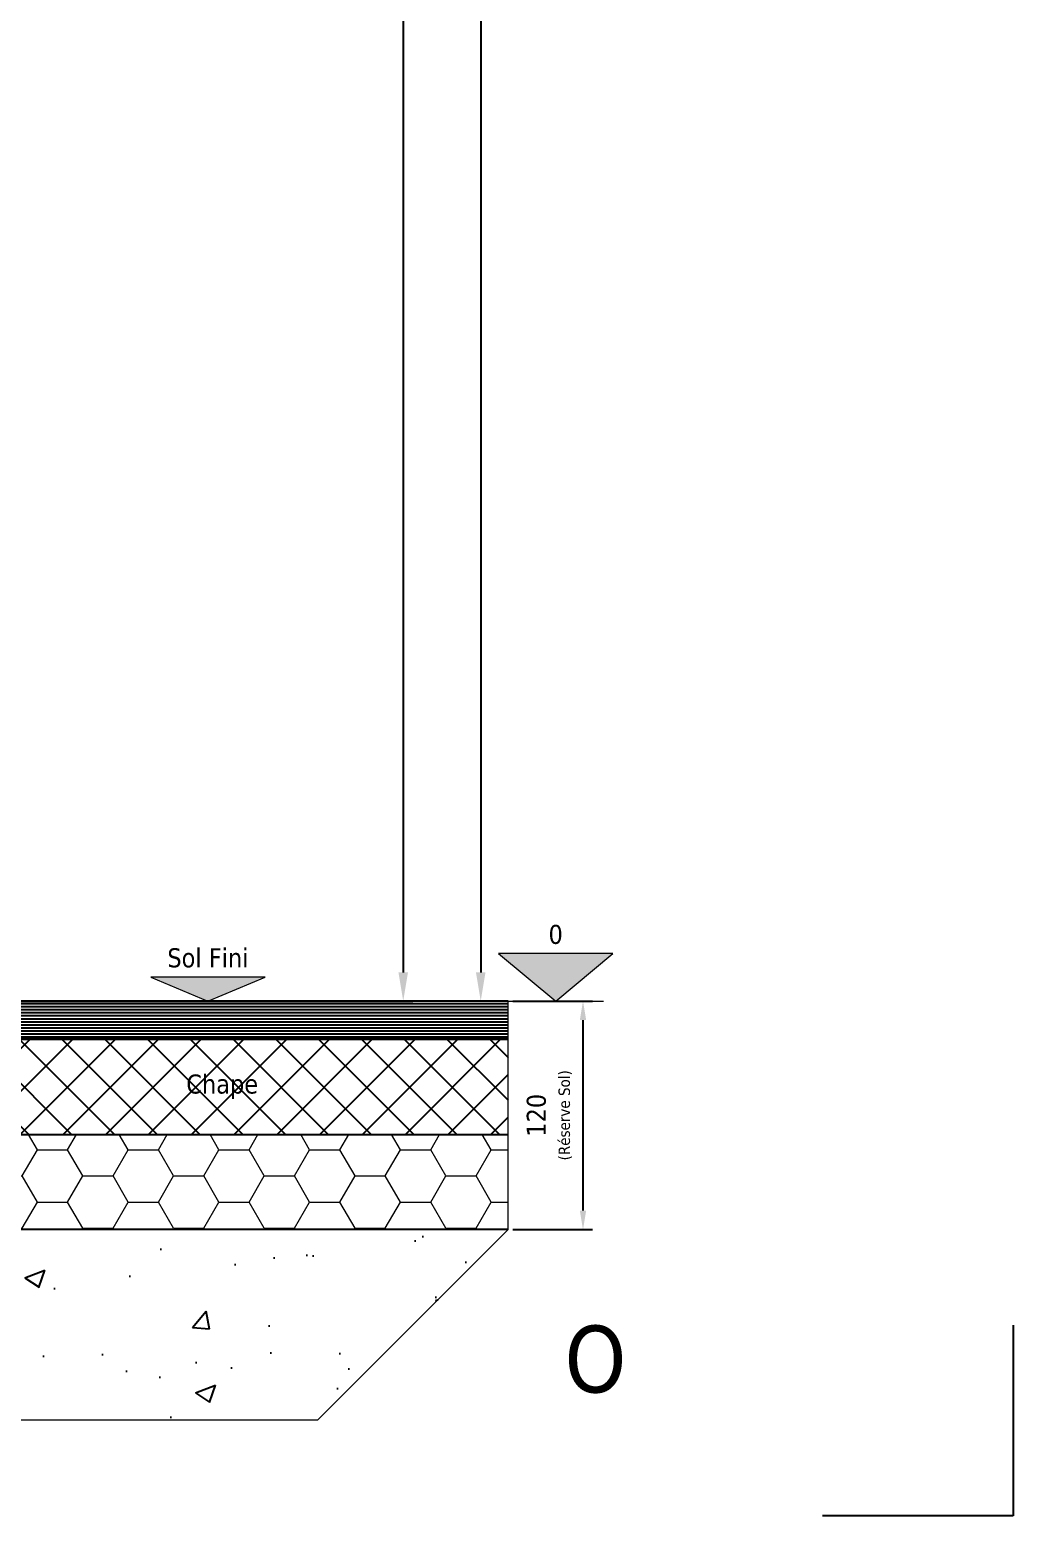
# Model space of a CAD drawing. Header units: millimetres. Extents: x -20000 to 230000, y -17405 to 25402.
# Drawn here: x 145167 to 145683, y -5181 to -4396 of the extents above; entities that cross this region are included whole.
import ezdxf
from ezdxf.enums import TextEntityAlignment as Align

# ---------------------------------------------------------------- set-up
doc = ezdxf.new("R2010")
doc.units = ezdxf.units.MM
doc.header["$PDMODE"] = 35
doc.header["$PDSIZE"] = 0.5
doc.linetypes.add('POINTILLE', pattern=[6.35, 0, -6.35])
doc.layers.get('0').update_dxf_attribs({"lineweight": 13})
doc.layers.get('Defpoints').update_dxf_attribs({"true_color": 0xc2a584})
for name, color, linetype, lineweight in [('0 - 1 (validé)', 3, 'Continuous', 13), ('1 - BETON', 251, 'Continuous', 25), ('1 - Béton', 251, 'Continuous', 25), ('1 - Cotation', 32, 'Continuous', 13), ('1 - Isolant', 132, 'Continuous', 13), ('1 - Texte', 7, 'Continuous', 13), ('Texte', 7, 'Continuous', 13)]:
    doc.layers.add(name, color=color, linetype=linetype, lineweight=lineweight)
for name, color, linetype, lineweight, plot in [('0 - Invisible', 43, 'Continuous', 0, False), ('Intouchable', 252, 'Continuous', 13, False), ('Non visible', 163, 'Continuous', 25, False)]:
    doc.layers.add(name, color=color, linetype=linetype, lineweight=lineweight, plot=plot)
doc.styles.get("Standard").update_dxf_attribs({"font": 'ARIALUNI.TTF'})
doc.styles.add('Texte Poralu', font='tahomabd.ttf')
doc.dimstyles.new('100 - 1000', dxfattribs={"dimtxt": 15, "dimasz": 15, "dimexe": 5, "dimexo": 2.5, "dimgap": 8, "dimtad": 1, "dimdec": 1, "dimtxsty": 'Texte Poralu', "dimcen": 10, "dimazin": 0, "dimtfac": 1, "dimtdec": 1, "dimtmove": 0, "dimatfit": 3, "dimfxl": 1, "dimarcsym": 0})
doc.dimstyles.new('30 - 1000', dxfattribs={"dimtxt": 10, "dimasz": 10, "dimexe": 5, "dimexo": 2.5, "dimgap": 5, "dimtad": 1, "dimdec": 1, "dimtxsty": 'Texte Poralu', "dimcen": 5, "dimazin": 0, "dimtfac": 1, "dimtdec": 1, "dimtmove": 0, "dimatfit": 3, "dimfxl": 1, "dimarcsym": 0})

# ---------------------------------------------------------------- blocks, each defined once
blk = doc.blocks.new('Cadre Coupe_Elev')
at = {"color": 7}
blk.add_attdef('REPERE_1', text='', height=300, dxfattribs=at).set_placement((1000, 9000), align=Align.MIDDLE_CENTER)
at = {"layer": '1 - Texte', "color": 7}
for tag, p in [('DEFINITION1', (5000, 1200)), ('DEFINITION2', (5000, 800))]:
    blk.add_attdef(tag, text='', height=250, dxfattribs=at).set_placement(p, align=Align.MIDDLE_CENTER)
at = {"layer": 'Non visible', "style": 'Texte Poralu'}
for p in [(5447.11721373623, 4905.799125232807), (5447.11721373623, 4605.799125232807)]:
    blk.add_attdef('REPERE_2', text='', height=35, dxfattribs=at).set_placement(p, align=Align.MIDDLE_LEFT)
blk = doc.blocks.new('Cadre centrage dessin')
at = {"layer": 'Defpoints'}
for p, q in [((682.4999999999999, -806.5000000000127), (682.5, -906.4999999999945)), ((682.5000000000582, -906.5000000000127), (582.5000000000582, -906.5000000000127))]:
    blk.add_line(p, q, dxfattribs=at)
at = {"layer": 'Defpoints', "linetype": 'POINTILLE', "ltscale": 2}
for p, q in [((682.5, -906.4999999999945), (682.5, -906.5000000000455)), ((682.5, -906.5000000000455), (682.5000000000582, -906.5000000000127))]:
    blk.add_line(p, q, dxfattribs=at)
blk = doc.blocks.new('*U438')
at = {"layer": '1 - Béton'}
h = blk.add_hatch(dxfattribs=at)
h.set_pattern_fill('ANSI31', color=256, scale=0.5, angle=135)
h.set_pattern_definition([(180, (199.9999999999554, 19.99999999999773), (-3.33066907387547e-16, -1.5875), [])])
h.paths.add_polyline_path([(0, 100), (299.9999999999554, 99.99999999999545), (299.9999999999554, 119.9999999999955), (0, 120)])
h = blk.add_hatch(dxfattribs=at)
h.set_pattern_fill('ANSI37', color=256, scale=5)
h.set_pattern_definition([(45, (199.9999999999554, 9.999999999997726), (-11.22532015133644, 11.22532015133644), []), (135, (199.9999999999554, 9.999999999997726), (-11.22532015133644, -11.22532015133644), [])])
h.paths.add_polyline_path([(0, 50), (299.9999999999554, 49.99999999999545), (299.9999999999554, 99.99999999999545), (0, 100)])
h.paths.add_polyline_path([(125.9083277367138, 65.81766286097815), (173.9506380120663, 65.81766286097815), (173.9506380120663, 87.41940899932604), (125.9083277367138, 87.41940899932604)], flags=24)
at = {"layer": '1 - Isolant'}
h = blk.add_hatch(dxfattribs=at)
h.set_pattern_fill('HONEY', color=256, scale=5)
h.set_pattern_definition([(0, (199.9999999999554, 19.99999999999773), (23.8125, 13.748153225), [15.875, -31.75]), (120, (199.9999999999554, 19.99999999999773), (-23.81249994797095, 13.74815331511695), [15.87499999999995, -31.74999999999991]), (59.99999999999999, (199.9999999999554, 19.99999999999773), (5.202904551637744e-08, 27.49630654011694), [-31.75, 15.875])])
h.paths.add_polyline_path([(0, 0), (299.9999999999554, -6.821210263295947e-12), (299.9999999999554, 49.99999999999545), (0, 50)])
at = {"layer": '0 - Invisible'}
for points in [[(0, 100), (299.9999999999554, 99.99999999999545), (299.9999999999554, 119.9999999999955), (0, 120), (0, 100)], [(0, 50), (299.9999999999554, 49.99999999999545), (299.9999999999554, 99.99999999999545), (0, 100), (0, 50)], [(0, 0), (299.9999999999554, -6.821210263295947e-12), (299.9999999999554, 49.99999999999545), (0, 50), (0, 0)]]:
    blk.add_lwpolyline(points, dxfattribs=at)
at = {"layer": '1 - Béton'}
for points in [[(299.9999999999554, 119.9999999999955), (0, 120), (0, 100), (299.9999999999554, 99.99999999999545)], [(299.9999999999554, 99.99999999999545), (0, 100), (0, 50), (299.9999999999554, 49.99999999999545)]]:
    blk.add_lwpolyline(points, dxfattribs=at)
at = {"layer": '1 - Isolant'}
blk.add_lwpolyline([(299.9999999999554, 49.99999999999545), (0, 50), (0, 0), (299.9999999999554, -6.821210263295947e-12)], dxfattribs=at)
at = {"insert": (149.9999999999777, 74.99999999999763), "char_height": 10, "attachment_point": 5, "style": 'Texte Poralu'}
blk.add_mtext_dynamic_manual_height_columns('Chape', width=39.78362779687997, gutter_width=50, heights=[0], dxfattribs=at)
blk = doc.blocks.new('*U199')
blk.add_hatch(color=256).paths.add_polyline_path([(25, 0), (55, 25), (-5, 25)])
blk.add_line((0, 0), (50, 0))
blk.add_lwpolyline([(25, 0), (55, 25), (-5, 25), (25, 0)])
at = {"style": 'Texte Poralu'}
blk.add_attdef('HAUTEUR', text='', height=10, dxfattribs=at).set_placement((25, 34.99999999999997), align=Align.MIDDLE_CENTER)
blk = doc.blocks.new('*U200')
blk.add_hatch(color=256).paths.add_polyline_path([(0, 0), (29.99999999999999, 12.5), (-30.00000000000001, 12.5)])
blk.add_lwpolyline([(0, 0), (29.99999999999999, 12.5), (-30.00000000000001, 12.5), (0, 0)])
at = {"layer": 'Texte', "insert": (-7.105427357601002e-15, 17.5), "char_height": 10, "attachment_point": 8, "style": 'Texte Poralu'}
blk.add_mtext('Sol Fini', dxfattribs=at)
blk = doc.blocks.new('*D987')
at = {"color": 0, "lineweight": -2, "transparency": 16777216}
for p, q in [((145420, -4906.267790660655), (145461.8284928757, -4906.267790660655)), ((145456.8284928757, -5016.267790660635), (145456.8284928757, -4916.267790660655)), ((145420, -5026.267790660635), (145461.8284928757, -5026.267790660635))]:
    blk.add_line(p, q, dxfattribs=at)
at = {"color": 0, "transparency": 16777216}
for points in [[(145455.161826209, -4916.267790660655), (145458.4951595423, -4916.267790660655), (145456.8284928757, -4906.267790660655)], [(145455.161826209, -5016.267790660635), (145458.4951595423, -5016.267790660635), (145456.8284928757, -5026.267790660635)]]:
    blk.add_solid(points, dxfattribs=at)
at = {"layer": 'Defpoints', "color": 0, "transparency": 16777216}
for p in [(145417.5, -4906.267790660655), (145456.8284928757, -4906.267790660655), (145417.5, -5026.267790660635)]:
    blk.add_point(p, dxfattribs=at)
at = {"color": 0, "transparency": 16777216, "insert": (145439.1875705564, -4966.267790660621), "char_height": 10, "attachment_point": 5, "rotation": 90, "style": 'Texte Poralu'}
blk.add_mtext('120 \\P{\\H0.6x;(Réserve Sol)}', dxfattribs=at)
blk = doc.blocks.new('*D988')
at = {"layer": '1 - Cotation', "color": 0, "lineweight": -2, "transparency": 16777216}
for p, q in [((145020.0000000001, -3805.668358777183), (145367.4999999999, -3805.668358777183)), ((145362.4999999999, -3820.668358777183), (145362.4999999999, -4891.267790660635)), ((145020, -4906.267790660635), (145367.4999999999, -4906.267790660635))]:
    blk.add_line(p, q, dxfattribs=at)
at = {"layer": '1 - Cotation', "color": 0, "transparency": 16777216}
for points in [[(145359.9999999999, -3820.668358777183), (145364.9999999999, -3820.668358777183), (145362.4999999999, -3805.668358777183)], [(145359.9999999999, -4891.267790660635), (145364.9999999999, -4891.267790660635), (145362.4999999999, -4906.267790660635)]]:
    blk.add_solid(points, dxfattribs=at)
at = {"layer": 'Defpoints', "color": 0, "transparency": 16777216}
for p in [(145017.5000000001, -3805.668358777183), (145017.5, -4906.267790660635), (145362.4999999999, -4906.267790660635)]:
    blk.add_point(p, dxfattribs=at)
at = {"layer": '1 - Cotation', "color": 0, "transparency": 16777216, "insert": (145346.9999999999, -4355.968074718886), "char_height": 15, "attachment_point": 5, "rotation": 90, "style": 'Texte Poralu'}
blk.add_mtext('H', dxfattribs=at)
blk = doc.blocks.new('*D989')
at = {"layer": '1 - Cotation', "color": 0, "lineweight": -2, "transparency": 16777216}
for p, q in [((145415.0000000002, -3505.668358777184), (145398.1672235971, -3505.668358777184)), ((145403.1672235971, -3520.668358777184), (145403.1672235971, -4891.26779066064)), ((145415, -4906.26779066064), (145398.1672235971, -4906.26779066064))]:
    blk.add_line(p, q, dxfattribs=at)
at = {"layer": '1 - Cotation', "color": 0, "transparency": 16777216}
for points in [[(145400.6672235971, -3520.668358777184), (145405.6672235971, -3520.668358777184), (145403.1672235971, -3505.668358777184)], [(145400.6672235971, -4891.26779066064), (145405.6672235971, -4891.26779066064), (145403.1672235971, -4906.26779066064)]]:
    blk.add_solid(points, dxfattribs=at)
at = {"layer": 'Defpoints', "color": 0, "transparency": 16777216}
for p in [(145417.5000000002, -3505.668358777184), (145403.1672235971, -4906.26779066064), (145417.5, -4906.26779066064)]:
    blk.add_point(p, dxfattribs=at)
at = {"layer": '1 - Cotation', "color": 0, "transparency": 16777216, "insert": (145387.3952289699, -4205.968074718889), "char_height": 15, "attachment_point": 5, "rotation": 90, "style": 'Texte Poralu'}
blk.add_mtext('HSP', dxfattribs=at)
blk = doc.blocks.new('*D983')
at = {"layer": 'Defpoints', "color": 0, "lineweight": -2, "transparency": 16777216}
blk.add_line((145420.0000000001, -3505.668358777199), (145455.9922766959, -3505.668358777199), dxfattribs=at)
at = {"layer": 'Defpoints', "color": 0, "transparency": 16777216}
for p in [(145417.5000000001, -3505.668358777199), (145417.5000000001, -3505.668358777199), (140000, -6005.668358777197)]:
    blk.add_point(p, dxfattribs=at)
at = {"layer": 'Defpoints', "color": 0, "transparency": 16777216, "insert": (145439.246138348, -3495.463523317158), "char_height": 10, "attachment_point": 5, "style": 'Texte Poralu'}
blk.add_mtext('2500', dxfattribs=at)
blk = doc.blocks.new('*U1521')
at = {"layer": '0 - Invisible'}
for p in [(0, 0), (1.782078862990602, -17.82078862990238)]:
    blk.add_point(p, dxfattribs=at)
at = {"layer": 'Texte', "insert": (1.284560267886263, -12.84560267885354), "char_height": 10, "attachment_point": 8, "rotation": 5.710593137499643, "style": 'Texte Poralu'}
blk.add_mtext('Pente 10%', dxfattribs=at)
at = {"layer": 'Texte'}
blk.add_leader([(-38.26816804295959, -19.31334441521903), (41.33480717384009, -11.3530468935387)], dimstyle='30 - 1000', override={"dimgap": 2, "dimtad": 0}, dxfattribs=at)
blk = doc.blocks.new('*U469')
at = {"layer": '1 - BETON'}
h = blk.add_hatch(dxfattribs=at)
h.set_pattern_fill('CONCRETE', color=256, scale=15, style=0, pattern_type=2)
h.set_pattern_definition([(49.99999999999999, (110.0000000002819, 183.0000000000193), (107.589027390113, -9.412820247389266), [11.25, -123.75]), (355, (110.0000000002819, 183.0000000000193), (-20.81270004195, 112.8288200550018), [9, -99]), (100.4514, (118.965752000282, 182.2155990000193), (86.77640725710323, 103.415931309143), [9.5610285, -105.1713168]), (46.18420000000002, (110.0000000002819, 213.0000000000193), (160.0861572938467, -24.82785214935271), [16.87499999999964, -185.6249999999972]), (96.6356, (123.3405117502819, 210.9310039500193), (140.1994058323055, 146.1176806350663), [14.3415432, -157.75695]), (351.1842, (110.0000000002819, 213.0000000000193), (140.1992917700441, 146.1177901387987), [13.5, -148.5]), (21, (125.0000000002819, 205.5000000000193), (89.53605781776925, -60.39283359980082), [11.25, -123.75]), (326.0000000000001, (125.0000000002819, 205.5000000000193), (36.49729978823726, 108.772506757028), [9, -99]), (71.4514, (132.461334950282, 200.4672591000193), (126.0333942872235, 48.37957450649286), [9.5610285, -105.1713168]), (37.50000000000001, (110.0000000002819, 183.0000000000193), (1.8239782975936, 49.93407807469672), [0, -97.8, 0, -100.5, 0, -99.375]), (7.499999999999999, (110.0000000002819, 183.0000000000193), (39.46043061632229, 59.16175678235403), [0, -57.3, 0, -95.55, 0, -37.875]), (327.5, (76.55000000028194, 183.0000000000193), (80.07336542586135, -3.383230760156963), [0, -37.5, 0, -117, 0, -155.25]), (317.5, (61.55000000028194, 183.0000000000193), (87.47792540135794, 15.01574734984766), [0, -48.75, 0, -77.69999999999999, 0, -110.25])])
h.paths.add_polyline_path([(-143.1519566090798, -56.47670254201783), (-153.2681680428814, -55.81334441521121), (-143.4836356724832, -53.15991190798453)], flags=8)
edge = h.paths.add_edge_path(flags=0)
edge.add_line((-143.3177961407815, -54.81830722500118), (-73.6651928260817, -47.85304689353088))
h.paths.add_polyline_path([(-154.6117021402077, -58.59346763251831), (-72.09846032611883, -50.34214345110942), (-74.24791440423193, -28.84760266997825), (-156.7611562183209, -37.09892685138714)], flags=24)
h.paths.add_polyline_path([(400.0000000001291, -120), (300.0000000001328, -219.9999999999964), (-179.9999999998472, -220), (-179.9999999998436, -42.99999999998435), (-50, -30), (-50, 0), (0, 0), (0, -120)])
at = {"layer": '0 - Invisible'}
blk.add_lwpolyline([(400.0000000001291, -120), (300.0000000001328, -219.9999999999964), (-179.9999999998472, -220)], dxfattribs=at)
at = {"layer": '1 - BETON'}
blk.add_lwpolyline([(400.0000000001291, -120), (0, -120), (0, 0), (-50, 0), (-50, -30), (-179.9999999998436, -42.99999999998435), (-179.9999999998472, -220)], dxfattribs=at)
blk.add_blockref('*U1521', (-114.9999999999218, -36.49999999999218))

msp = doc.modelspace()

# ---------------------------------------------------------------- block references
for name, p in [('*U469', (145017.4999999999, -4906.267790660635)), ('*U438', (145117.5, -5026.267790660635))]:
    msp.add_blockref(name, p)
at = {"layer": '0 - 1 (validé)'}
ref = msp.add_blockref('Cadre Coupe_Elev', (140000, -10000), dxfattribs=at)
ref.add_attrib('REPERE_2', 'O', dxfattribs={"layer": 'Non visible', "height": 35, "style": 'Texte Poralu'}).set_placement((145447.1172137362, -5094.200874767193), align=Align.MIDDLE_LEFT)
at = {"layer": 'Intouchable'}
msp.add_blockref('Cadre centrage dessin', (145000, -4270.003379446438), dxfattribs=at)
at = {"layer": 'Texte'}
msp.add_blockref('*U199', (145417.5, -4906.267790660655), dxfattribs=at).add_auto_attribs({'HAUTEUR': '0'})
msp.add_blockref('*U200', (145260, -4906.267790660639), dxfattribs=at)

# ---------------------------------------------------------------- dimensions: what is measured, and where the dimension line sits
dim = msp.add_linear_dim(base=(145456.8284928757, -4906.267790660655), p1=(145417.5, -5026.267790660635), p2=(145417.5, -4906.267790660655), angle=90, text='<> \\P{\\H0.6x;(Réserve Sol)}', dimstyle='30 - 1000')
dim.commit()
dim.dimension.update_dxf_attribs({"geometry": '*D987', "text_midpoint": (145439.1875705564, -4966.267790660621)})
at = {"layer": '1 - Cotation'}
for base, p1, p2, text, picture, middle in [((145403.1672235971, -4906.26779066064), (145417.5000000002, -3505.668358777184), (145417.5, -4906.26779066064), 'HSP', '*D989', (145387.3952289699, -4205.968074718889)), ((145362.4999999999, -4906.267790660635), (145017.5000000001, -3805.668358777183), (145017.5, -4906.267790660635), 'H', '*D988', (145346.9999999999, -4355.968074718886))]:
    dim = msp.add_linear_dim(base=base, p1=p1, p2=p2, angle=90, text=text, dimstyle='100 - 1000', dxfattribs=at)
    dim.commit()
    dim.dimension.update_dxf_attribs({"geometry": picture, "text_midpoint": middle})
at = {"layer": 'Defpoints'}
dim = msp.add_ordinate_dim(feature_location=(145417.5000000001, -3505.668358777199), offset=(0, 0), dtype=0, origin=(140000, -6005.668358777197), dimstyle='30 - 1000', dxfattribs=at)
dim.commit()
dim.dimension.update_dxf_attribs({"geometry": '*D983', "text_midpoint": (145439.246138348, -3495.463523317158)})

doc.saveas('drawing.dxf')
